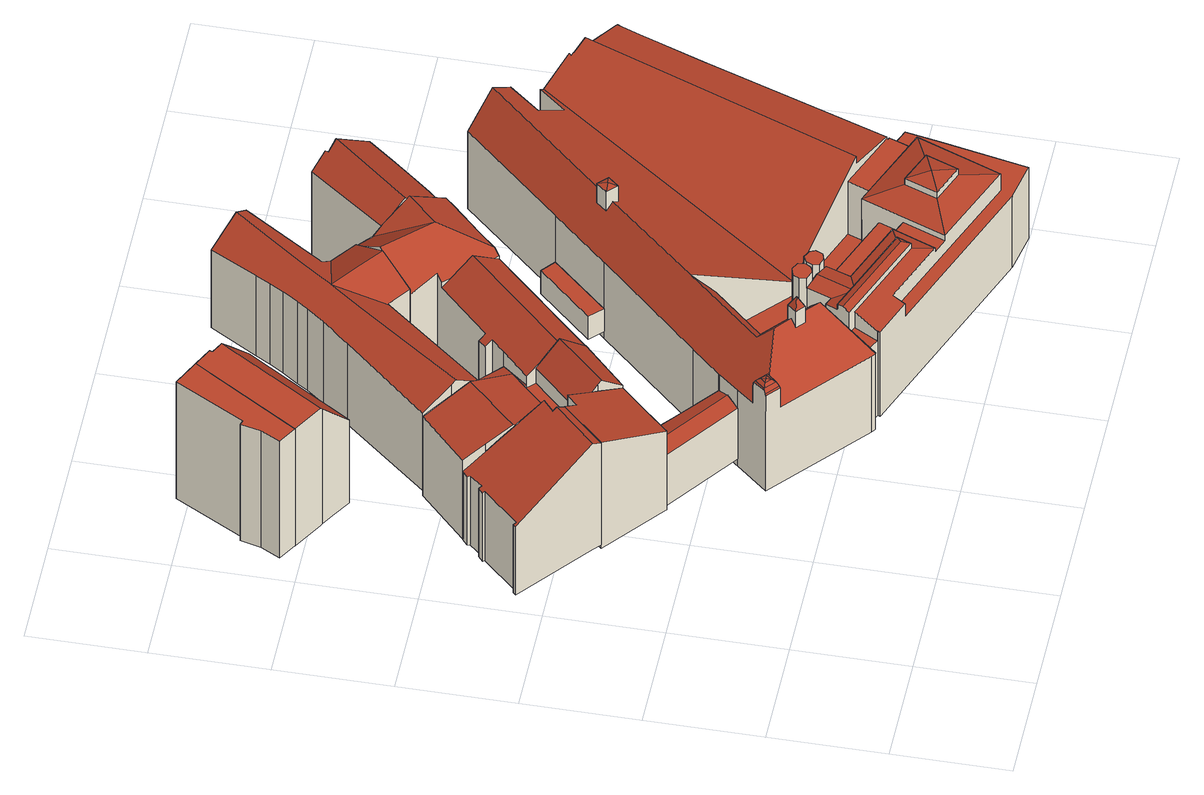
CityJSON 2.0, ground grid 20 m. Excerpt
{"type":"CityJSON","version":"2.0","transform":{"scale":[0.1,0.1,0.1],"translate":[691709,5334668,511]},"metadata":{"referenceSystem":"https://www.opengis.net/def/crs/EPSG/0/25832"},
"CityObjects":{
"building1":{"type":"Building","attributes":{"Gemeindeschluessel":"09162000","HoeheDach":"538.012","HoeheGrund":"514.160","Methode":"2000","NiedrigsteTraufeDesGebaeudes":"529.454","Geometrietyp2DReferenz":"3000","function":"31001_9998","roofType":"3100","measuredHeight":23.85},"geometry":[{"type":"MultiSurface","lod":"2","boundaries":[[[0,1,2,3,4,5,6,7,8,9,10,11,12,13,14,15,16,17,18,19]],[[19,20,21,0]],[[6,22,23,7]],[[10,24,25,11]],[[26,27,18,17,16,28]],[[11,25,29,12]],[[30,31,2,1,0,21]],[[7,23,32,8]],[[33,30,21,20,27,26,28,34,35,36,29,25,24,37,32,23,22,38]],[[39,31,30,33]],[[8,32,37,9]],[[4,3,39,33,38,5]],[[15,34,28,16]],[[12,29,36,13]],[[18,27,20,19]],[[5,38,22,6]],[[2,31,39,3]],[[36,35,34,15,14,13]],[[9,37,24,10]]],"semantics":{"surfaces":[{"type":"GroundSurface"},{"type":"WallSurface"},{"type":"RoofSurface"}],"values":[0,1,1,1,1,1,1,1,2,2,1,1,1,1,1,1,1,1,1]}}]},
"building2":{"type":"Building","attributes":{"Gemeindeschluessel":"09162000","HoeheDach":"537.343","HoeheGrund":"513.430","Methode":"1000","NiedrigsteTraufeDesGebaeudes":"531.095","Geometrietyp2DReferenz":"3000","function":"31001_9998","roofType":"2100","measuredHeight":23.91,"storeysAboveGround":4},"geometry":[{"type":"MultiSurface","lod":"2","boundaries":[[[40,41,42,43]],[[42,44,45,46,47,43]],[[48,49,41,40]],[[50,51,52,53,54,55,56,57,45,44,42,41,49]],[[58,59,60,61,62,48,40,43,47,46,63,64,65]],[[60,52,51,61]],[[57,56,64,63,46,45]],[[60,59,58,54,53,52]],[[65,55,54,58]],[[64,56,55,65]],[[62,61,51,50,49,48]]],"semantics":{"surfaces":[{"type":"WallSurface"},{"type":"RoofSurface"},{"type":"GroundSurface"}],"values":[0,0,0,1,2,0,0,0,0,0,0]}}]},
"building3":{"type":"Building","attributes":{"Gemeindeschluessel":"09162000","HoeheDach":"542.020","HoeheGrund":"515.830","Methode":"2000","NiedrigsteTraufeDesGebaeudes":"542.020","Geometrietyp2DReferenz":"3000","function":"31001_9998","roofType":"1000","measuredHeight":26.19,"storeysAboveGround":4},"geometry":[{"type":"MultiSurface","lod":"2","boundaries":[[[66,67,68,69]],[[70,71,72,73]],[[74,75,76,77]],[[74,77,78,79,70,73,66,69]],[[69,68,75,74]],[[79,80,71,70]],[[77,76,81,78]],[[78,81,80,79]],[[68,67,72,71,80,81,76,75]],[[73,72,67,66]]],"semantics":{"surfaces":[{"type":"WallSurface"},{"type":"GroundSurface"},{"type":"RoofSurface"}],"values":[0,0,0,1,0,0,0,0,2,0]}}]},
"building4":{"type":"Building","attributes":{"Gemeindeschluessel":"09162000","HoeheDach":"535.060","HoeheGrund":"514.420","Methode":"2000","NiedrigsteTraufeDesGebaeudes":"532.045","Geometrietyp2DReferenz":"3000","function":"31001_9998","roofType":"3100","measuredHeight":20.64,"storeysAboveGround":4},"geometry":[{"type":"MultiSurface","lod":"2","boundaries":[[[82,83,84,85]],[[86,87,88,89,90,91]],[[84,83,92,93,94,95,96,97]],[[98,99,100,101,102,103]],[[96,95,104,105,100,99]],[[106,107,108,94,93,92]],[[89,88,97,96,99,98,103,90]],[[91,90,103,102]],[[107,106,82,85,109,87,86,91,102,101,100,105,104,108]],[[106,92,83,82]],[[104,95,94,108]],[[109,85,84,97,88,87]]],"semantics":{"surfaces":[{"type":"WallSurface"},{"type":"RoofSurface"},{"type":"GroundSurface"}],"values":[0,0,1,0,0,0,1,0,2,0,0,0]}}]},
"building5":{"type":"Building","attributes":{"Gemeindeschluessel":"09162000","HoeheDach":"525.615","HoeheGrund":"513.260","Methode":"1000","NiedrigsteTraufeDesGebaeudes":"524.570","Geometrietyp2DReferenz":"3000","function":"31001_2000","roofType":"3100","measuredHeight":12.36},"geometry":[{"type":"MultiSurface","lod":"2","boundaries":[[[110,111,112,113,114,115]],[[116,117,118,119,120,121]],[[122,123,124,125,126,127,128,129,114,113,112]],[[125,117,116,126]],[[125,124,123,122,130,119,118,117]],[[112,111,130,122]],[[119,130,111,110,115,131,120]],[[126,116,121,127]],[[121,120,131,115,114,129,128,127]]],"semantics":{"surfaces":[{"type":"WallSurface"},{"type":"RoofSurface"},{"type":"GroundSurface"}],"values":[0,1,2,0,0,0,1,0,0]}}]},
"building6":{"type":"Building","attributes":{"Gemeindeschluessel":"09162000","HoeheDach":"542.020","HoeheGrund":"515.720","Methode":"2000","NiedrigsteTraufeDesGebaeudes":"534.396","Geometrietyp2DReferenz":"3000","function":"31001_9998","roofType":"2100","measuredHeight":26.3,"storeysAboveGround":5},"geometry":[{"type":"MultiSurface","lod":"2","boundaries":[[[132,133,134,135]],[[136,72,137,138]],[[139,68,67,140]],[[141,142,143,137,72,67,68]],[[138,137,143,144]],[[145,146,147,148,134,133,149,142,141]],[[150,151,145,141,68,139]],[[152,153,135,134,148,147]],[[154,152,147,146,145,151]],[[142,149,155,156,144,143]],[[153,152,154,151,150,139,140,136,138,144,156,155,132,135]],[[140,67,72,136]],[[155,149,133,132]]],"semantics":{"surfaces":[{"type":"WallSurface"},{"type":"RoofSurface"},{"type":"GroundSurface"}],"values":[0,0,0,1,0,1,0,0,0,0,2,0,0]}}]},
"building7":{"type":"Building","attributes":{"Gemeindeschluessel":"09162000","HoeheDach":"535.528","HoeheGrund":"513.340","Methode":"2000","NiedrigsteTraufeDesGebaeudes":"527.970","Geometrietyp2DReferenz":"3000","function":"31001_9998","roofType":"3100","measuredHeight":22.19,"storeysAboveGround":4},"geometry":[{"type":"MultiSurface","lod":"2","boundaries":[[[157,158,159,160]],[[161,162,158,157,163,164]],[[165,166,167,168,169,170,164,163,157,160,171,172,173,174,175,176]],[[177,178,179,176,175,174,173,180]],[[181,180,173,172,171,160,159,182,183]],[[184,185,177,180,181,183,186,187]],[[188,189,179,178,177,185]],[[170,190,161,164]],[[190,191,192,182,159,158,162,161]],[[187,186,183,182,192,191]],[[169,168,184,187,191,190,170]],[[166,165,176,179,189,188]],[[167,166,188,185,184,168]]],"semantics":{"surfaces":[{"type":"WallSurface"},{"type":"GroundSurface"},{"type":"RoofSurface"}],"values":[0,0,1,0,0,2,2,0,2,0,0,0,0]}}]},
"building8":{"type":"Building","attributes":{"Gemeindeschluessel":"09162000","HoeheDach":"528.416","HoeheGrund":"515.030","Methode":"2000","NiedrigsteTraufeDesGebaeudes":"526.612","Geometrietyp2DReferenz":"3000","function":"31001_9998","roofType":"2100","measuredHeight":13.39},"geometry":[{"type":"MultiSurface","lod":"2","boundaries":[[[193,194,195,196,197,198,199,200]],[[201,202,203,204,205,206,207,208,209,210,211,212,213]],[[214,215,216,217,218,219,220]],[[197,196,210,209,208,198]],[[205,204,203,215,214,220,193,200,206]],[[194,219,218,213,212,211,195]],[[193,220,219,194]],[[200,199,198,208,207,206]],[[202,216,215,203]],[[210,196,195,211]],[[202,201,213,218,217,216]]],"semantics":{"surfaces":[{"type":"RoofSurface"},{"type":"GroundSurface"},{"type":"WallSurface"}],"values":[0,1,0,2,2,2,2,2,2,2,2]}}]},
"building9":{"type":"Building","attributes":{"Gemeindeschluessel":"09162000","HoeheDach":"536.830","HoeheGrund":"515.600","Methode":"2000","NiedrigsteTraufeDesGebaeudes":"532.904","Geometrietyp2DReferenz":"3000","function":"31001_9998","roofType":"3100","measuredHeight":21.23,"storeysAboveGround":5},"geometry":[{"type":"MultiSurface","lod":"2","boundaries":[[[221,222,223,224,225,226,227]],[[228,229,225,230]],[[231,232,233,234]],[[235,236,237,238,239,227,240]],[[241,242,243,244]],[[245,246,247,248,249,250]],[[251,252,253,224,223,222]],[[254,255,256,240,227,257,258]],[[259,260,254,258,242,241]],[[242,258,257,227,226,225,229,233,232,261,262,247,246,245,263,264,265,266,267,243]],[[268,261,232,231]],[[244,243,267,269]],[[260,270,271,272,273,235,240,256,255,254]],[[224,253,230,225]],[[274,275,276,277,238,237]],[[278,263,245,250]],[[252,251,279,280,276,275,274,281,273,272,271,270,260,259,241,244,269,282,283,284,278,250,249,248,285,268,231,234,228,230,253]],[[267,266,265,264,284,283,282,269]],[[247,262,261,268,285,248]],[[239,238,277,286,221,227]],[[221,286,277,276,280,279,251,222]],[[284,264,263,278]],[[234,233,229,228]],[[281,274,237,236,235,273]]],"semantics":{"surfaces":[{"type":"RoofSurface"},{"type":"WallSurface"},{"type":"GroundSurface"}],"values":[0,1,1,0,1,1,1,0,1,0,1,1,1,1,1,1,2,1,1,0,1,1,1,1]}}]},
"building10":{"type":"Building","attributes":{"name":"Kunstarkaden-Laboratorium für zeitgenössische Ku","Gemeindeschluessel":"09162000","HoeheDach":"537.130","HoeheGrund":"513.460","Methode":"2000","NiedrigsteTraufeDesGebaeudes":"529.556","Geometrietyp2DReferenz":"3000","function":"31001_9998","roofType":"3100","measuredHeight":23.67,"storeysAboveGround":5},"geometry":[{"type":"MultiSurface","lod":"2","boundaries":[[[287,288,289]],[[290,291,292,293]],[[294,295,296,297,298,299,300,301]],[[302,303,304,305,306,307,308,290,293,309,310,311,312,313,314,315,316,317,318,319,300,299,298,297,320,321]],[[311,322,323,312]],[[324,325,287,289,326,327]],[[328,329,295,294,301,330]],[[293,292,331,309]],[[306,305,304,303,332,333,288,287,325]],[[334,335,336]],[[302,337,332,303]],[[327,326,334,336,338,339,323,322,340,331,292,291]],[[308,307,324,327,291,290]],[[333,332,337,341,342,329]],[[321,341,337,302]],[[329,342,296,295]],[[343,330,301,300,319,318]],[[342,341,321,320,297,296]],[[306,325,324,307]],[[326,289,344,334]],[[345,346,335,334,344,289,288,333,329,328,330,343]],[[339,338,314,313,312,323]],[[310,309,331,340,322,311]],[[338,336,335,346,316,315,314]],[[317,316,346,345,343,318]]],"semantics":{"surfaces":[{"type":"WallSurface"},{"type":"GroundSurface"},{"type":"RoofSurface"}],"values":[0,0,0,1,0,2,2,0,0,0,0,2,0,2,0,2,0,0,0,0,2,0,0,0,0]}}]},
"building11":{"type":"Building","attributes":{"Gemeindeschluessel":"09162000","HoeheDach":"518.361","HoeheGrund":"513.280","Methode":"1000","NiedrigsteTraufeDesGebaeudes":"518.361","Geometrietyp2DReferenz":"3000","function":"51009_1610","roofType":"1000","measuredHeight":5.08},"geometry":[{"type":"MultiSurface","lod":"2","boundaries":[[[347,348,349,350]],[[351,352,349,348]],[[351,353,354,352]],[[353,347,350,354]],[[354,350,349,352]],[[351,348,347,353]]],"semantics":{"surfaces":[{"type":"WallSurface"},{"type":"GroundSurface"},{"type":"RoofSurface"}],"values":[0,1,0,2,0,0]}}]},
"building12":{"type":"Building","attributes":{"name":"Stadtsparkasse Hauptstelle","Gemeindeschluessel":"09162000","HoeheDach":"542.080","HoeheGrund":"511.729","Methode":"2000","NiedrigsteTraufeDesGebaeudes":"518.500","Geometrietyp2DReferenz":"3000","function":"31001_9998","roofType":"2100","measuredHeight":30.35,"storeysAboveGround":6},"geometry":[{"type":"MultiSurface","lod":"2","boundaries":[[[355,356,357,358]],[[359,360,361,362,363,364,365,366]],[[367,368,369]],[[370,371,372,373,374,375]],[[376,377,378,379]],[[380,381,382,383]],[[384,385,386]],[[387,356,388,389,390,391,392,393,394]],[[395,396,383,397,398]],[[399,368,400,401]],[[402,403,398,397,404,405,406,407,408,409]],[[386,410,411,412,387,394,413,414,391,390,384]],[[415,416,417,418,419,420,421,422]],[[423,424,425,426]],[[427,422,421,428]],[[429,430,388,431]],[[432,433,434,435,436,437]],[[438,439,359,366,435,434,440]],[[379,378,441,442]],[[396,443,380,383]],[[444,445,446,447]],[[425,424,448]],[[449,450,451,452,453,454,455,456]],[[457,438,440,458]],[[401,400,459,460]],[[461,462,463,464,465]],[[466,467,468,469]],[[358,357,470,471,472]],[[473,460,474,475]],[[359,439,445,444,476,477,478,479,480,481,482,483,484]],[[472,471,485,486]],[[425,448,487,488]],[[376,489,490,491,492,377]],[[493,417,416,463,462]],[[481,494,495,482]],[[367,400,368]],[[496,477,476,497]],[[498,499,500]],[[501,502,503,504]],[[492,491,453,452]],[[505,506,507,508]],[[475,474,399,449]],[[509,500,499,510]],[[408,511,512,513,409]],[[476,444,447,497]],[[514,515,516,517]],[[426,518,519,520,521,468,467,522]],[[489,376,379,442,523,524,525,526,527,528,402,409,513,512,529,530,531,501,504,532,496,497,447,446,457,458,433,432,514,517,533,534,535,536]],[[407,406,384]],[[449,399,401,450]],[[466,469,537,441,378,377,492,452,451,538]],[[374,373,522,539]],[[426,425,488,540,541,518]],[[542,543,413,394,393]],[[495,500,509,483,482]],[[530,544,545,531]],[[546,547,548,549,550,507,506,551]],[[552,372,553,554,465,464]],[[555,553,372,371]],[[461,465,546,551,556]],[[557,542,558]],[[545,544,559,511,408,407,384,390,389,484,483,509,510,480,479,503,502]],[[527,411,410,528]],[[383,382,404,397]],[[431,388,356,355]],[[459,367,369]],[[560,548,547,554,561]],[[486,485,415,422,427]],[[552,423,373,372]],[[458,440,434,433]],[[545,502,501,531]],[[388,430,484,389]],[[396,562,563,443]],[[451,450,473,538]],[[495,494,498]],[[359,484,430,429,360]],[[524,523,537,469,468,521]],[[432,437,515,514]],[[460,459,369,474]],[[381,563,562,382]],[[527,526,564,412,411]],[[556,551,506,505]],[[565,375,374,539]],[[463,416,415,485]],[[542,557,543]],[[512,511,559,529]],[[566,550,549,567]],[[382,562,568,405,404]],[[392,558,542,393]],[[474,369,368,399]],[[499,498,494]],[[461,556,505,508,566,567,560,561,569,456,455,361,360,429,431,355,358,472,486,427,428,570,571,572,493,462]],[[508,507,550,566]],[[573,558,392,391,414]],[[442,441,537,523]],[[459,400,367]],[[572,418,417,493]],[[552,464,463,485,471]],[[475,449,456,569,574,370,375,565]],[[443,575,380]],[[443,563,575]],[[559,544,530,529]],[[573,557,558]],[[517,516,576,533]],[[370,574,555,371]],[[533,576,577,534]],[[543,557,573]],[[438,457,446,445,439]],[[575,563,381]],[[578,541,540,579]],[[413,543,573,414]],[[466,538,473,475,565,539,522,467]],[[499,494,481,480,510]],[[578,519,518,541]],[[522,373,423,426]],[[575,381,380]],[[362,454,453,491,490,363]],[[552,580,581,424,423]],[[524,521,520,525]],[[455,454,362,361]],[[568,384,406,405]],[[534,577,582,535]],[[473,450,401,460]],[[569,561,554,553,555,574]],[[395,568,562,396]],[[580,552,471,470]],[[535,582,583,536]],[[584,385,384,568,395]],[[584,395,398,403]],[[554,547,546,465]],[[364,583,582,577,576,516,515,437,436,365]],[[495,498,500]],[[357,540,488,487,581,580,470]],[[436,435,366,365]],[[567,549,548,560]],[[357,356,387,412,564,579,540]],[[532,504,503,479,478]],[[532,478,477,496]],[[570,420,419,571]],[[581,487,448,424]],[[528,410,386,385,584,403,402]],[[428,421,420,570]],[[489,536,583,364,363,490]],[[526,525,520,519,578,579,564]],[[571,419,418,572]]],"semantics":{"surfaces":[{"type":"WallSurface"},{"type":"RoofSurface"},{"type":"GroundSurface"}],"values":[0,0,1,0,0,1,0,1,1,0,0,1,1,0,0,0,0,1,0,1,0,1,0,0,0,0,0,0,1,1,0,1,0,0,0,1,0,1,0,0,0,1,0,0,0,0,1,2,0,1,1,0,0,0,0,0,1,1,0,0,1,1,0,1,0,1,0,0,1,0,0,1,1,0,1,0,0,0,0,1,0,0,1,0,1,0,0,1,0,0,1,1,0,0,0,1,0,1,0,1,1,0,1,0,1,0,1,0,1,1,0,0,0,0,1,1,1,0,0,0,1,0,1,0,1,1,0,1,1,0,1,1,0,0,0,1,0,0,0,1,0,0,0,0,0]}}]},
"building13":{"type":"Building","attributes":{"Gemeindeschluessel":"09162000","HoeheDach":"537.150","HoeheGrund":"513.480","Methode":"2000","NiedrigsteTraufeDesGebaeudes":"530.112","Geometrietyp2DReferenz":"3000","function":"31001_9998","roofType":"3100","measuredHeight":23.67,"storeysAboveGround":5},"geometry":[{"type":"MultiSurface","lod":"2","boundaries":[[[585,586,587,588]],[[589,590,591,592,593,587,586,594,595,596]],[[588,597,598,599,321,600,601,297,602,603,604,605,606,607,585]],[[321,599,598,592,591,590]],[[604,608,609,605]],[[597,593,592,598]],[[588,587,593,597]],[[607,594,586,585]],[[297,610,611,602]],[[596,595,609,608,612,611,610]],[[601,600,321,590,589,596,610,297]],[[602,611,612,603]],[[595,594,607,606,605,609]],[[603,612,608,604]]],"semantics":{"surfaces":[{"type":"WallSurface"},{"type":"RoofSurface"},{"type":"GroundSurface"}],"values":[0,1,2,0,0,0,0,0,0,1,0,0,0,0]}}]}
},
"vertices":[
[202,622,32],[208,617,32],[219,606,32],[151,534,32],[138,545,32],[15,646,32],[20,651,32],[23,647,32],[82,709,32],[79,712,32],[89,720,32],[92,716,32],[112,738,32],[110,743,32],[112,744,32],[121,752,32],[149,721,32],[174,694,32],[193,672,32],[222,640,32],[222,640,267],[202,622,266],[20,651,185],[23,647,187],[89,720,185],[92,716,188],[174,694,228],[193,672,244],[149,721,208],[112,738,187],[208,617,270],[219,606,262],[82,709,187],[138,545,270],[121,752,186],[112,744,185],[110,743,185],[79,712,185],[15,646,185],[151,534,261],
[219,606,24],[219,606,263],[237,590,252],[237,590,24],[254,607,252],[256,608,252],[256,608,24],[254,607,24],[151,534,24],[151,534,263],[255,449,201],[256,448,201],[261,454,201],[272,466,201],[301,497,202],[337,535,202],[300,568,225],[288,579,232],[301,497,24],[272,466,24],[261,454,24],[256,448,24],[255,449,24],[288,579,24],[300,568,24],[337,535,24],
[139,1163,48],[139,1163,310],[42,1008,310],[42,1008,48],[110,1214,48],[110,1214,310],[157,1191,310],[157,1191,48],[10,1027,48],[10,1027,310],[28,1060,310],[28,1060,48],[36,1096,48],[44,1093,48],[44,1093,310],[36,1096,310],
[222,640,34],[222,640,222],[193,672,236],[193,672,34],[130,742,34],[149,721,34],[149,721,224],[130,742,215],[121,752,210],[121,752,34],[238,625,215],[321,710,215],[322,711,215],[279,756,235],[267,768,241],[184,683,241],[211,826,215],[242,794,229],[242,794,34],[211,826,34],[204,833,34],[204,833,212],[279,756,34],[267,768,34],[238,625,34],[321,710,34],[322,711,34],[184,683,34],
[352,454,137],[422,396,139],[422,396,23],[352,454,23],[301,497,23],[301,497,136],[390,359,137],[392,362,138],[398,368,141],[408,379,146],[279,474,146],[261,454,137],[420,394,23],[408,379,23],[398,368,23],[392,362,23],[390,359,23],[261,454,23],[279,474,23],[298,494,23],[420,394,140],[298,494,137],
[228,1148,47],[228,1148,286],[268,1126,234],[268,1126,47],[157,1191,47],[189,1175,310],[189,1175,47],[42,1008,47],[139,1163,47],[95,977,310],[208,1159,310],[187,1170,310],[187,1170,47],[98,975,306],[120,962,277],[153,942,234],[154,943,234],[212,1157,306],[95,977,47],[98,975,47],[153,942,47],[154,943,47],[120,962,47],[212,1157,47],[208,1159,47],
[322,711,23],[322,711,170],[341,691,170],[341,691,23],[238,625,170],[319,708,170],[319,708,23],[238,625,23],[381,575,23],[337,535,23],[305,563,23],[300,568,23],[271,594,23],[256,608,23],[353,679,23],[368,663,23],[384,647,23],[385,646,23],[417,613,23],[419,611,23],[385,646,245],[417,613,204],[419,611,202],[384,647,244],[368,663,224],[353,679,170],[353,679,204],[300,568,239],[305,563,245],[352,678,204],[271,594,204],[337,535,207],[381,575,204],[256,608,170],[271,594,170],[352,678,170],
[308,726,166],[352,770,156],[346,776,156],[338,768,158],[313,793,158],[312,794,158],[299,779,161],[279,756,166],[342,692,40],[341,691,40],[322,711,40],[316,717,40],[308,726,40],[279,756,40],[299,779,40],[312,794,40],[313,793,40],[338,768,40],[346,776,40],[352,770,40],[387,737,40],[316,717,174],[322,711,174],[341,691,174],[342,692,174],[387,737,162],[352,770,162],[308,726,174],
[510,1041,221],[494,1052,233],[497,1057,233],[575,1190,243],[553,1202,258],[464,1081,258],[422,1023,258],[537,1211,46],[537,1211,247],[553,1202,46],[451,1151,46],[451,1151,226],[499,1232,220],[499,1232,46],[433,933,221],[435,931,221],[471,905,221],[512,957,258],[474,985,258],[432,931,220],[242,794,46],[242,794,252],[204,833,219],[204,833,46],[402,1074,230],[415,1093,229],[420,1100,229],[420,1100,46],[415,1093,46],[402,1074,46],[494,1052,46],[497,1057,46],[575,1190,46],[279,756,232],[312,794,229],[430,929,220],[380,966,258],[249,787,258],[249,787,46],[279,756,46],[436,1125,227],[426,1109,228],[390,1056,230],[366,1025,230],[353,1009,229],[341,995,228],[326,978,227],[436,1125,46],[326,978,46],[312,794,46],[430,929,46],[432,931,46],[433,933,46],[471,905,46],[512,957,46],[554,1008,46],[554,1008,221],[390,1056,46],[510,1041,46],[513,1039,46],[435,931,46],[341,995,46],[353,1009,46],[366,1025,46],[426,1109,46],[513,1039,221],
[585,783,201],[585,783,207],[579,789,207],[341,691,25],[341,691,194],[387,737,195],[387,737,25],[574,994,215],[583,987,214],[599,975,227],[599,975,25],[583,987,25],[574,994,25],[554,1008,25],[554,1008,218],[674,873,25],[622,821,25],[594,792,25],[585,783,25],[419,611,25],[384,647,25],[383,647,25],[410,760,25],[407,764,25],[401,770,25],[413,783,25],[419,776,25],[423,773,25],[510,861,25],[519,870,25],[481,898,25],[471,905,25],[517,962,25],[638,938,25],[689,889,25],[401,770,186],[413,783,186],[384,647,235],[419,611,201],[550,819,236],[383,647,236],[530,948,261],[588,887,261],[517,962,261],[410,760,195],[622,821,216],[594,792,216],[521,849,207],[510,861,207],[510,861,196],[674,873,215],[423,773,195],[419,776,192],[407,764,192],[689,889,215],[638,938,261],[471,905,209],[550,819,207],[481,898,210],[519,870,217],
[719,718,74],[719,718,23],[696,737,23],[696,737,74],[631,622,23],[609,643,23],[631,622,74],[609,643,74],
[602,280,75],[602,280,175],[583,254,175],[583,254,75],[717,332,105],[717,332,75],[868,273,75],[868,273,193],[975,231,193],[975,231,196],[891,264,212],[891,264,229],[872,139,240],[853,178,233],[832,122,233],[796,170,168],[651,227,168],[651,227,202],[768,181,202],[768,181,192],[796,170,192],[1020,210,7],[1020,210,167],[1009,152,167],[1009,152,7],[355,308,238],[364,317,238],[363,325,233],[348,308,233],[388,309,215],[367,286,215],[367,286,176],[521,251,267],[523,348,175],[448,340,243],[450,312,267],[477,289,267],[483,296,256],[498,283,256],[492,276,267],[366,287,225],[366,292,233],[346,307,230],[344,306,225],[853,178,219],[911,155,233],[911,155,219],[344,305,7],[344,305,221],[363,328,228],[364,329,225],[365,330,215],[365,330,179],[390,359,177],[390,359,7],[506,165,176],[512,160,176],[513,160,178],[485,268,254],[470,281,254],[612,290,224],[627,284,224],[638,289,224],[644,298,224],[642,311,224],[630,317,224],[616,313,224],[609,302,224],[733,167,210],[733,167,221],[723,143,221],[723,143,210],[609,302,75],[616,313,75],[603,436,75],[603,436,175],[523,348,75],[1078,732,7],[1051,751,7],[1051,751,214],[1071,737,229],[1071,737,212],[1078,732,211],[1049,759,211],[1000,791,173],[1046,755,210],[979,2,167],[979,2,7],[365,299,238],[959,750,174],[993,795,178],[993,795,7],[959,750,7],[720,158,226],[823,242,204],[976,182,204],[976,182,167],[962,187,167],[962,187,193],[852,230,193],[852,230,75],[823,242,75],[1049,759,7],[1046,755,7],[890,99,233],[890,99,219],[646,276,75],[627,284,75],[627,284,206],[639,279,210],[646,276,208],[622,153,167],[622,153,202],[613,131,196],[613,131,167],[583,254,202],[597,248,202],[597,248,75],[920,36,204],[832,122,219],[768,96,204],[919,779,207],[913,783,212],[951,835,217],[920,858,243],[721,640,243],[729,633,235],[713,615,235],[705,622,243],[567,470,243],[612,290,202],[612,290,75],[559,221,226],[551,210,221],[974,228,7],[974,228,193],[977,227,193],[977,227,167],[638,289,75],[729,633,271],[713,615,271],[913,783,7],[919,779,7],[713,632,275],[712,649,271],[696,631,271],[719,718,7],[719,718,179],[877,890,180],[877,890,7],[648,297,75],[648,297,224],[659,304,224],[659,304,75],[696,631,228],[712,649,228],[420,394,176],[420,394,7],[392,362,7],[1139,699,7],[1139,699,198],[1139,698,199],[1139,698,7],[566,204,210],[543,162,197],[544,162,197],[542,158,196],[739,107,202],[910,15,7],[542,158,7],[544,162,7],[522,173,7],[512,160,7],[506,165,7],[422,396,7],[469,447,7],[631,622,7],[951,835,7],[1137,693,7],[1137,692,7],[1125,660,7],[1082,543,7],[910,15,167],[920,36,167],[739,107,192],[551,210,175],[566,204,175],[498,283,290],[485,268,290],[469,447,176],[631,622,178],[646,276,224],[659,272,224],[671,276,224],[676,288,224],[672,297,224],[643,287,224],[614,213,210],[666,269,202],[659,272,204],[666,269,168],[643,287,75],[484,282,311],[483,296,290],[422,396,176],[671,276,75],[659,272,75],[381,309,233],[374,309,238],[522,173,177],[768,96,192],[672,297,75],[676,288,75],[386,309,225],[812,212,75],[630,317,75],[642,311,75],[644,298,75],[470,281,290],[812,212,168],[364,308,240],[1137,693,199],[1137,692,198],[543,162,175],[523,173,175],[567,232,210],[567,232,221],[1125,660,198],[1082,543,198],[366,286,221],
[811,1036,25],[811,1036,194],[779,993,192],[779,993,25],[645,931,246],[689,889,194],[698,898,193],[721,922,192],[749,955,191],[764,1064,240],[742,1077,261],[632,944,261],[749,955,25],[721,922,25],[698,898,25],[645,931,25],[632,944,25],[703,1109,25],[728,1092,25],[726,1086,25],[741,1077,25],[742,1077,25],[764,1064,25],[726,1086,246],[741,1077,261],[599,975,223],[703,1109,218],[728,1092,244]
]}
